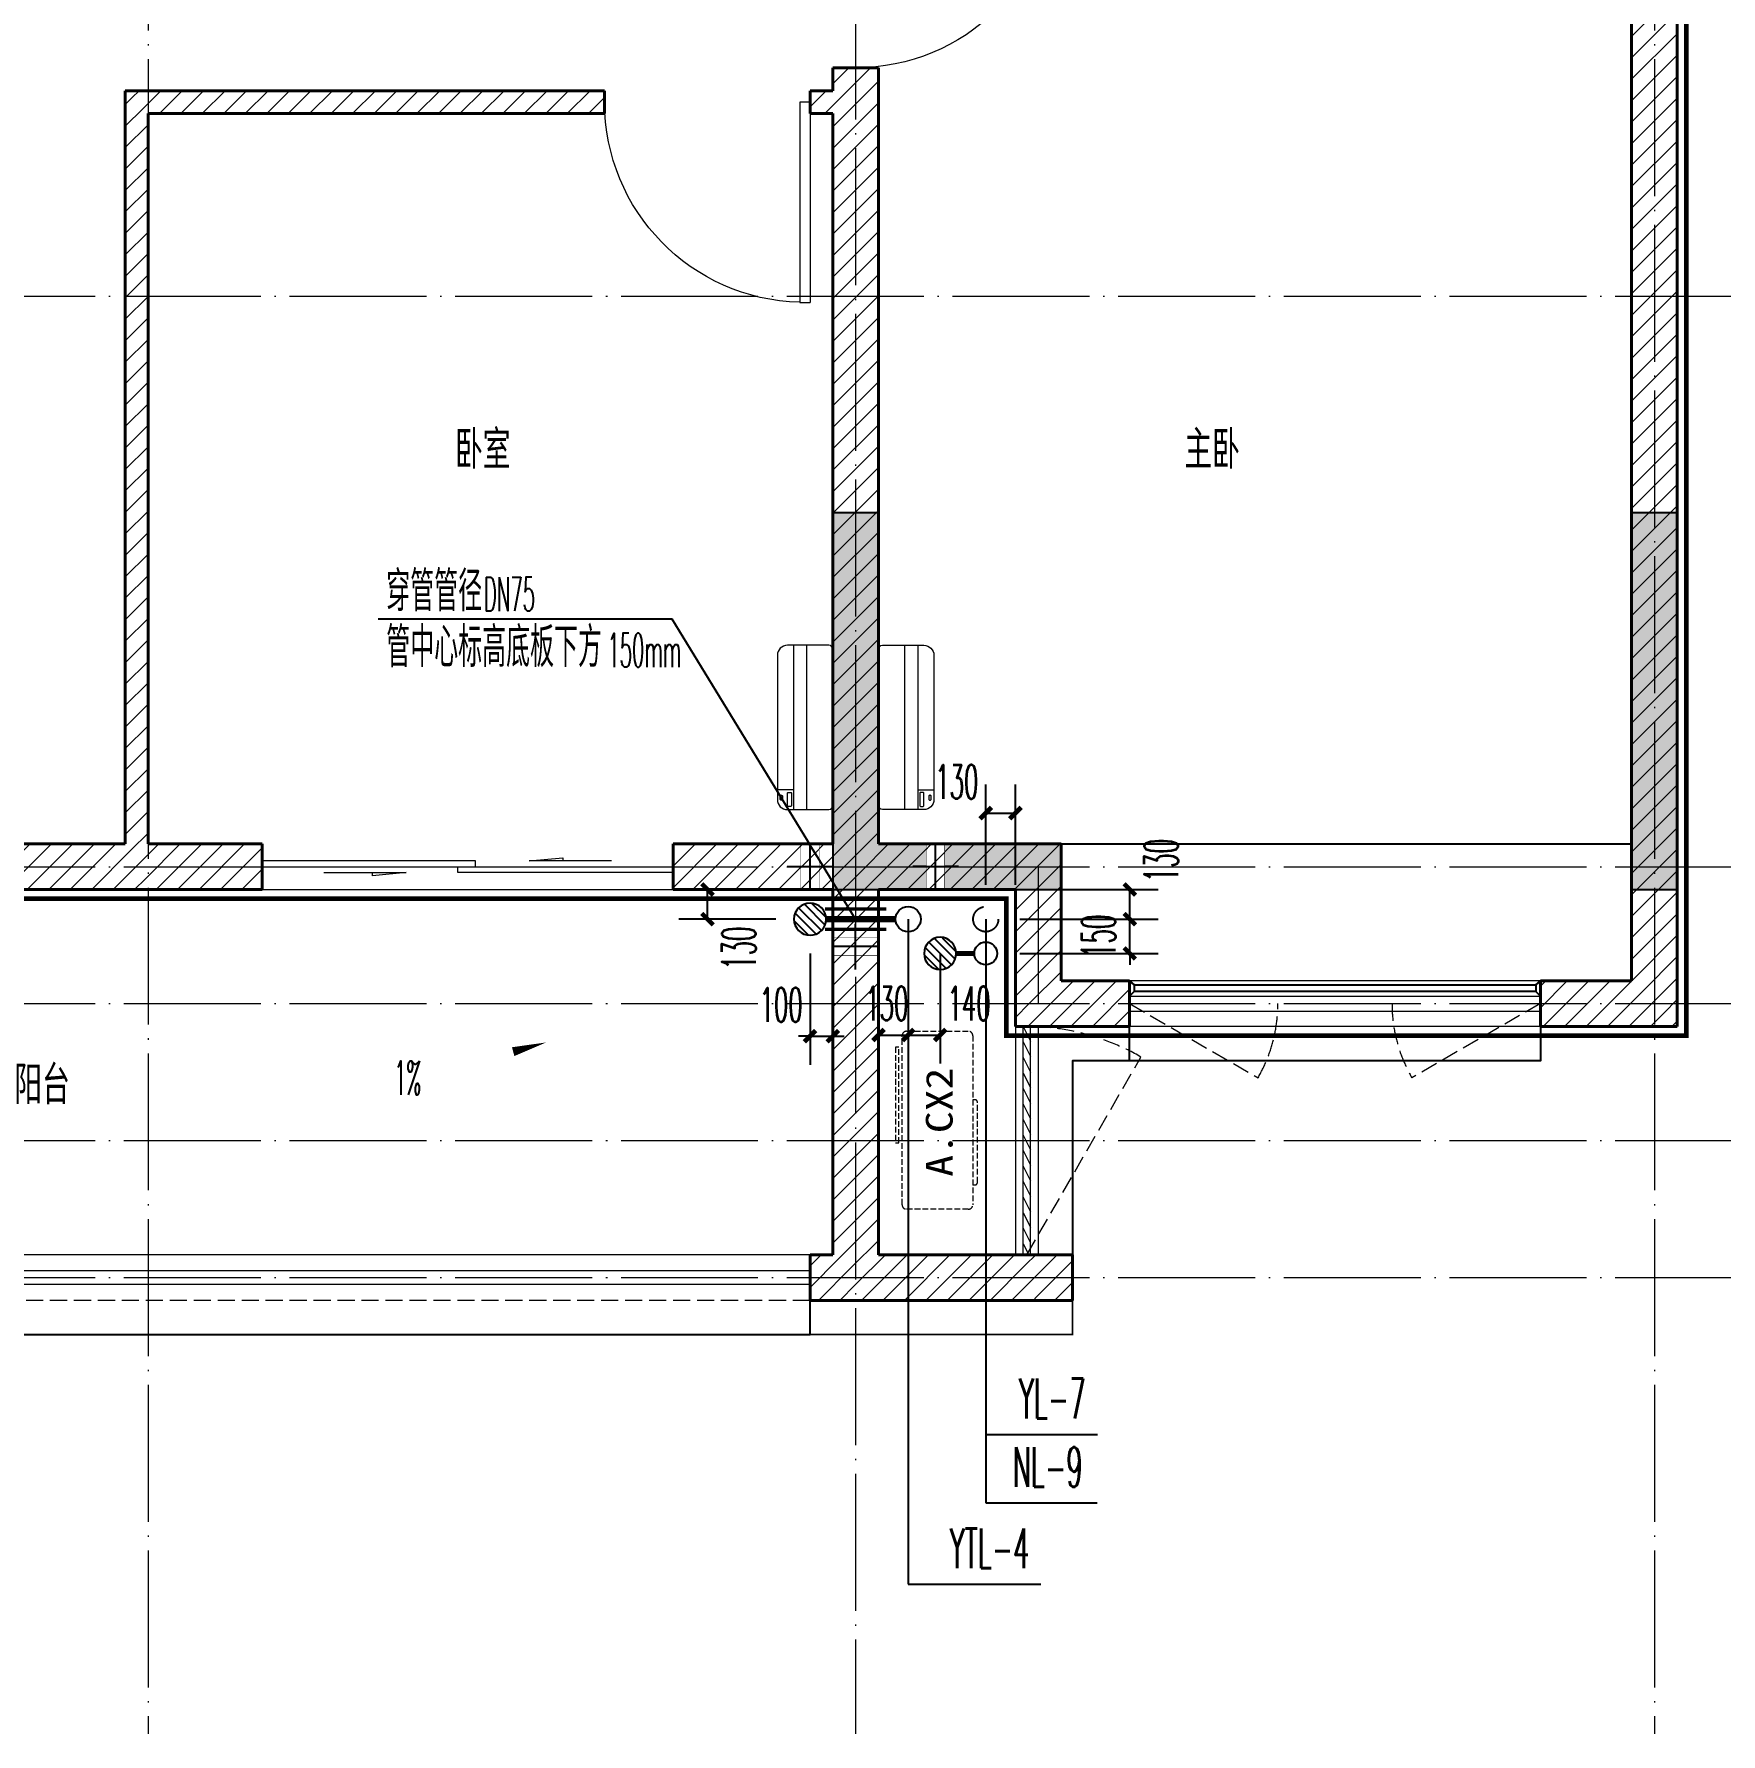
# Model space of a CAD drawing. Extents: x 27938 to 650306, y -92720 to 1524912.
# Drawn here: x 319817 to 327208, y 101806 to 109254 of the extents above; entities that cross this region are included whole.
import ezdxf

# ---------------------------------------------------------------- set-up
doc = ezdxf.new("R2010")
doc.units = 0
doc.header["$LTSCALE"] = 1000
doc.header["$MEASUREMENT"] = 0
doc.linetypes.add('DASH', pattern=[0.35, 0.25, -0.1])
doc.linetypes.add('DOTE', pattern=[2.42, 2, -0.2, 0.02, -0.2])
for name, color, linetype in [('3-栏杆1', 135, 'Continuous'), ('3.5方案汇报，与郭总、侯月琴确定户型_t8$0$2020.03.04 -1安徽标准化洋房户型(UA）_t8_t8$0$看线', 154, 'Continuous'), ('COLUMN', 9, 'Continuous'), ('DIM_凝结', 3, 'Continuous'), ('DIM_阳台', 132, 'Continuous'), ('DIM_雨水', 3, 'Continuous'), ('EQUIP_地漏', 7, 'Continuous'), ('PIPE-凝结', 150, 'N'), ('PIPE-阳台', 132, 'YT'), ('PUB_TEXT', 4, 'Continuous'), ('TWT_DIM', 3, 'Continuous'), ('VALVE_不分区给水', 7, 'Continuous'), ('VPIPE-凝结', 150, 'Continuous'), ('VPIPE-阳台', 132, 'YT'), ('VPIPE-雨水', 4, 'DASH'), ('机电标识类', 1, 'Continuous'), ('看线', 251, 'Continuous')]:
    doc.layers.add(name, color=color, linetype=linetype)
for name, color, linetype, lineweight in [('DOTE', 19, 'DOTE', 9), ('PUB_HATCH', 8, 'Continuous', 9), ('WALL', 9, 'Continuous', 40), ('WINDOW', 8, 'Continuous', 15), ('平面-排水沟', 86, 'Continuous', 15), ('平面-栏杆', 135, 'Continuous', 15), ('平面-看线', 45, 'Continuous', 15), ('平面-空调室内机', 176, 'Continuous', 9), ('平面-空调预留孔', 173, 'Continuous', 15), ('空调', 76, 'Continuous', 13)]:
    doc.layers.add(name, color=color, linetype=linetype, lineweight=lineweight)
doc.styles.add('_TCH_DIM', font='SIMPLEX.shx', dxfattribs={"width": 0.6, "oblique": 10, "bigfont": 'hztxt.shx'})
doc.styles.add('_TCH_DIM_T3', font='SIMPLEX.shx', dxfattribs={"width": 0.494118, "bigfont": 'GBCBIG.shx'})
doc.styles.add('_TWT_SERIAL', font='simplex.shx', dxfattribs={"width": 0.6, "oblique": 10, "height": 3, "bigfont": 'aadri.shx'})
doc.styles.get("Standard").update_dxf_attribs({"font": 'gbenor.shx', "bigfont": 'gbcbig.shx'})
doc.styles.add('黑体', font='simhei.ttf')
doc.linetypes.add('N', pattern='A,3,-0.2,["N",Standard,S=0.25,R=0,X=-0.1,Y=-0.115],-0.2', length=3.4)
doc.linetypes.add('YT', pattern='A,3,-0.2,["YT",Standard,S=0.25,R=0,X=-0.1,Y=-0.115],-0.35', length=3.55)
doc.dimstyles.new('_TWT_ARCH&&50', dxfattribs={"dimtxt": 148.75, "dimasz": 50, "dimexe": 125, "dimexo": 150, "dimgap": 63.125, "dimtad": 1, "dimdec": 0, "dimzin": 0, "dimdsep": 46, "dimtxsty": '_TCH_DIM_T3', "dimblk": 'ARCHTICK', "dimcen": 0.09, "dimclrt": 7, "dimazin": 2, "dimtfac": 1, "dimtdec": 0, "dimtix": 1, "dimtmove": 2, "dimatfit": 3, "dimfxl": 1, "dimtolj": 1, "dimtzin": 0, "dimarcsym": 0})
pattern_1 = [(45, (0, 47.75), (-47.022601, 47.022601), [])]

# ---------------------------------------------------------------- blocks, each defined once
blk = doc.blocks.new('FGDGDRGSDGDG')
at = {"layer": 'DOTE', "linetype": 'DOTE', "ltscale": 0.3}
for p, q in [((538382.5, 529998.5), (538382.5, 513948.5)), ((544982.5, 529998.5), (544982.5, 513948.5)), ((541482.5, 522348.5), (541482.5, 513948.5)), ((488182.5, 520248.5), (546982.5, 520248.5)), ((488182.5, 517748.5), (546982.5, 517748.5)), ((542282.5, 517748.5), (542282.5, 517148.5)), ((488182.5, 517148.5), (546982.5, 517148.5)), ((488182.5, 516548.5), (546982.5, 516548.5)), ((488182.5, 515948.5), (546982.5, 515948.5))]:
    blk.add_line(p, q, dxfattribs=at)
blk = doc.blocks.new('gdfgdgdgr')
at = {"layer": 'PUB_HATCH'}
for points in [[(529477.8, 521913.9), (528677.8, 521913.9), (528677.8, 523363.9), (528477.8, 523363.9), (528477.8, 521713.9), (529477.8, 521713.9)], [(532177.8, 521713.9), (532177.8, 523363.9), (531977.8, 523363.9), (531977.8, 521713.9)]]:
    blk.add_hatch(color=256, dxfattribs=at).paths.add_polyline_path(points)
at = {"layer": 'COLUMN', "color": 8}
for p, q in [((528677.8, 523363.9), (528477.8, 523363.9)), ((528477.8, 523363.9), (528477.8, 521713.9)), ((528677.8, 521913.9), (528677.8, 523363.9)), ((532177.8, 523363.9), (531977.8, 523363.9)), ((531977.8, 523363.9), (531977.8, 521713.9)), ((532177.8, 521713.9), (532177.8, 523363.9)), ((529477.8, 521913.9), (528677.8, 521913.9)), ((529477.8, 521713.9), (529477.8, 521913.9)), ((528477.8, 521713.9), (529477.8, 521713.9)), ((531977.8, 521713.9), (532177.8, 521713.9))]:
    blk.add_line(p, q, dxfattribs=at)
blk = doc.blocks.new('ferre')
at = {"layer": '平面-空调预留孔', "color": 0, "linetype": 'DASH', "ltscale": 0.1}
for p, q in [((93392.7, 115403.5), (93392.7, 115393.5)), ((93402.7, 115383.5), (93755.6, 115383.5)), ((93765.6, 115393.5), (93765.6, 115403.5))]:
    blk.add_line(p, q, dxfattribs=at)
blk.add_lwpolyline([(94045.9, 115403.5), (93305.9, 115403.5, -0.414214), (93285.9, 115423.5), (93285.9, 115693.5, -0.414214), (93305.9, 115713.5), (94045.9, 115713.5, -0.414214), (94065.9, 115693.5), (94065.9, 115423.5, -0.414214)], format="xyb", close=True, dxfattribs=at)
blk.add_lwpolyline([(93996.7, 115742.6), (93576.8, 115742.6), (93576.8, 115727.5), (93996.7, 115727.5)], close=True, dxfattribs=at)
for centre, start, end in [((93402.7, 115393.5), 180, 270), ((93755.6, 115393.5), 270, 0)]:
    blk.add_arc(centre, 10, start, end, dxfattribs=at)
at = {"layer": '平面-空调预留孔', "color": 0, "linetype": 'DASH', "ltscale": 0.1, "style": '黑体', "width": 1.2}
blk.add_text('A.CX2', height=117.05, dxfattribs=at).set_placement((93428.3, 115492.1))
blk = doc.blocks.new('fergve')
at = {"layer": '平面-空调预留孔', "color": 8, "linetype": 'DASH', "ltscale": 0.1}
blk.add_blockref('ferre', (25670, -60415.8), dxfattribs=at)
blk = doc.blocks.new('dongkong')
at = {"color": 0}
blk.add_wipeout([(-603756, 210771), (-603756, 210570.8), (-603836, 210570.8), (-603836, 210771)], dxfattribs=at)
at = {"layer": '机电标识类', "color": 0, "linetype": 'DASH', "ltscale": 400}
for p, q in [((-603796, 210771), (-603796, 210570.8)), ((-603896, 210670.7), (-603696, 210670.7))]:
    blk.add_line(p, q, dxfattribs=at)
at = {"layer": '空调', "color": 0, "linetype": 'DASH', "const_width": 2}
blk.add_lwpolyline([(-603756, 210771), (-603756, 210570.8), (-603836, 210570.8), (-603836, 210771)], close=True, dxfattribs=at)
blk = doc.blocks.new('A$C001338C2')
at = {"color": 0}
for p, q in [((845, 303.6), (55, 303.6)), ((109.1, 214.8), (109.1, 303.6)), ((0, 248.6), (0, 22)), ((900, 22), (900, 248.6)), ((22, 0), (878, 0))]:
    blk.add_line(p, q, dxfattribs=at)
at = {"color": 0, "lineweight": 5}
for p, q in [((900, 214.8), (0, 214.8)), ((900, 143.2), (0, 143.2))]:
    blk.add_line(p, q, dxfattribs=at)
at = {"color": 0}
for points in [[(73.1, 275), (56.8, 275, -0.414214), (51.3, 280.5), (51.3, 283.4, -0.414214), (56.8, 288.9), (73.1, 288.9, -0.414214), (78.6, 283.4), (78.6, 280.5, -0.414214)], [(89.2, 226.4), (22.2, 226.4, -0.414214), (16.7, 231.9), (16.7, 243.1, -0.414214), (22.2, 248.6), (89.2, 248.6, -0.414214), (94.7, 243.1), (94.7, 231.9, -0.414214)]]:
    blk.add_lwpolyline(points, format="xyb", close=True, dxfattribs=at)
for centre, radius, start, end in [((55, 248.6), 55, 90, 180), ((845, 248.6), 55, 360, 90), ((22, 22), 22, 180, 270), ((878, 22), 22, 270, 360)]:
    blk.add_arc(centre, radius, start, end, dxfattribs=at)
blk = doc.blocks.new('$VALVE$00000533')
at = {"ltscale": 0.5, "const_width": 25}
for points in [[(-225, 75), (225, 75)], [(-225, -75), (225, -75)]]:
    blk.add_lwpolyline(points, dxfattribs=at)
blk = doc.blocks.new('_ArchTick')
at = {"color": 0, "linetype": 'ByBlock', "const_width": 0.4}
blk.add_lwpolyline([(-0.5, -0.5), (0.5, 0.5)], dxfattribs=at)
blk = doc.blocks.new('*D409')
at = {"layer": 'Defpoints', "color": 0}
for p in [(322767.4, 105505.7), (323216.6, 105505.7), (323216.6, 105375.9)]:
    blk.add_point(p, dxfattribs=at)
at = {"layer": 'TWT_DIM', "color": 0, "lineweight": -2}
for p, q in [((323066.6, 105505.7), (322642.4, 105505.7)), ((322767.4, 105375.9), (322767.4, 105505.7)), ((323066.6, 105375.9), (322642.4, 105375.9))]:
    blk.add_line(p, q, dxfattribs=at)
at = {"layer": 'TWT_DIM', "color": 0, "lineweight": -2, "xscale": 50, "yscale": 50, "zscale": 50}
for p, rotation in [((322767.4, 105505.7), 90), ((322767.4, 105375.9), 270)]:
    blk.add_blockref('_ArchTick', p, dxfattribs=dict(at, rotation=rotation))
at = {"layer": 'TWT_DIM', "color": 7, "insert": (322904.9, 105249.2), "char_height": 148.75, "attachment_point": 5, "rotation": 90, "style": '_TCH_DIM_T3'}
blk.add_mtext('\\A1;130', dxfattribs=at)
blk = doc.blocks.new('*D410')
at = {"layer": 'Defpoints', "color": 0}
for p in [(323216.6, 105375.9), (323316.6, 105375.9), (323316.6, 104863.3)]:
    blk.add_point(p, dxfattribs=at)
at = {"layer": 'TWT_DIM', "color": 0, "lineweight": -2}
for p, q in [((323216.6, 105225.9), (323216.6, 104738.3)), ((323316.6, 105225.9), (323316.6, 104738.3)), ((323216.6, 104863.3), (323166.6, 104863.3)), ((323216.6, 104863.3), (323316.6, 104863.3)), ((323316.6, 104863.3), (323366.6, 104863.3))]:
    blk.add_line(p, q, dxfattribs=at)
at = {"layer": 'TWT_DIM', "color": 0, "lineweight": -2, "xscale": 50, "yscale": 50, "zscale": 50}
blk.add_blockref('_ArchTick', (323216.6, 104863.3), dxfattribs=at)
at = {"layer": 'TWT_DIM', "color": 0, "lineweight": -2, "xscale": 50, "yscale": 50, "zscale": 50, "rotation": 180}
blk.add_blockref('_ArchTick', (323316.6, 104863.3), dxfattribs=at)
at = {"layer": 'TWT_DIM', "color": 7, "insert": (323090, 105000.8), "char_height": 148.75, "attachment_point": 5, "style": '_TCH_DIM_T3'}
blk.add_mtext('\\A1;100', dxfattribs=at)
blk = doc.blocks.new('*D411')
at = {"layer": 'Defpoints', "color": 0}
for p in [(323646.6, 105375.9), (323786.6, 105375.9), (323786.6, 104868.4)]:
    blk.add_point(p, dxfattribs=at)
at = {"layer": 'TWT_DIM', "color": 0, "lineweight": -2}
for p, q in [((323646.6, 105225.9), (323646.6, 104743.4)), ((323786.6, 105225.9), (323786.6, 104743.4)), ((323646.6, 104868.4), (323786.6, 104868.4))]:
    blk.add_line(p, q, dxfattribs=at)
at = {"layer": 'TWT_DIM', "color": 0, "lineweight": -2, "xscale": 50, "yscale": 50, "zscale": 50, "rotation": 180}
blk.add_blockref('_ArchTick', (323646.6, 104868.4), dxfattribs=at)
at = {"layer": 'TWT_DIM', "color": 0, "lineweight": -2, "xscale": 50, "yscale": 50, "zscale": 50}
blk.add_blockref('_ArchTick', (323786.6, 104868.4), dxfattribs=at)
at = {"layer": 'TWT_DIM', "color": 7, "insert": (323913.2, 105005.9), "char_height": 148.75, "attachment_point": 5, "style": '_TCH_DIM_T3'}
blk.add_mtext('\\A1;140', dxfattribs=at)
blk = doc.blocks.new('*D412')
at = {"layer": 'Defpoints', "color": 0}
for p in [(323516.6, 105375.9), (323646.6, 105375.9), (323646.6, 104868.4)]:
    blk.add_point(p, dxfattribs=at)
at = {"layer": 'TWT_DIM', "color": 0, "lineweight": -2}
for p, q in [((323516.6, 105225.9), (323516.6, 104743.4)), ((323646.6, 105225.9), (323646.6, 104743.4)), ((323516.6, 104868.4), (323646.6, 104868.4))]:
    blk.add_line(p, q, dxfattribs=at)
at = {"layer": 'TWT_DIM', "color": 0, "lineweight": -2, "xscale": 50, "yscale": 50, "zscale": 50, "rotation": 180}
blk.add_blockref('_ArchTick', (323516.6, 104868.4), dxfattribs=at)
at = {"layer": 'TWT_DIM', "color": 0, "lineweight": -2, "xscale": 50, "yscale": 50, "zscale": 50}
blk.add_blockref('_ArchTick', (323646.6, 104868.4), dxfattribs=at)
at = {"layer": 'TWT_DIM', "color": 7, "insert": (323553.2, 105005.9), "char_height": 148.75, "attachment_point": 5, "style": '_TCH_DIM_T3'}
blk.add_mtext('\\A1;130', dxfattribs=at)
blk = doc.blocks.new('*D413')
at = {"layer": 'Defpoints', "color": 0}
for p in [(324116.6, 105840.6), (323986.6, 105375.9), (324116.6, 105375.9)]:
    blk.add_point(p, dxfattribs=at)
at = {"layer": 'TWT_DIM', "color": 0, "lineweight": -2}
for p, q in [((323986.6, 105525.9), (323986.6, 105965.6)), ((324116.6, 105525.9), (324116.6, 105965.6)), ((323986.6, 105840.6), (324116.6, 105840.6))]:
    blk.add_line(p, q, dxfattribs=at)
at = {"layer": 'TWT_DIM', "color": 0, "lineweight": -2, "xscale": 50, "yscale": 50, "zscale": 50, "rotation": 180}
blk.add_blockref('_ArchTick', (323986.6, 105840.6), dxfattribs=at)
at = {"layer": 'TWT_DIM', "color": 0, "lineweight": -2, "xscale": 50, "yscale": 50, "zscale": 50}
blk.add_blockref('_ArchTick', (324116.6, 105840.6), dxfattribs=at)
at = {"layer": 'TWT_DIM', "color": 7, "insert": (323860, 105978.1), "char_height": 148.75, "attachment_point": 5, "style": '_TCH_DIM_T3'}
blk.add_mtext('\\A1;130', dxfattribs=at)
blk = doc.blocks.new('*D414')
at = {"layer": 'Defpoints', "color": 0}
for p in [(323986.6, 105375.9), (324617.5, 105375.9), (323986.6, 105225.9)]:
    blk.add_point(p, dxfattribs=at)
at = {"layer": 'TWT_DIM', "color": 0, "lineweight": -2}
for p, q in [((324617.5, 105375.9), (324617.5, 105425.9)), ((324136.6, 105375.9), (324742.5, 105375.9)), ((324617.5, 105225.9), (324617.5, 105375.9)), ((324136.6, 105225.9), (324742.5, 105225.9)), ((324617.5, 105225.9), (324617.5, 105175.9))]:
    blk.add_line(p, q, dxfattribs=at)
at = {"layer": 'TWT_DIM', "color": 0, "lineweight": -2, "xscale": 50, "yscale": 50, "zscale": 50}
for p, rotation in [((324617.5, 105375.9), 270), ((324617.5, 105225.9), 90)]:
    blk.add_blockref('_ArchTick', p, dxfattribs=dict(at, rotation=rotation))
at = {"layer": 'TWT_DIM', "color": 7, "insert": (324480, 105300.9), "char_height": 148.75, "attachment_point": 5, "rotation": 90, "style": '_TCH_DIM_T3'}
blk.add_mtext('\\A1;150', dxfattribs=at)
blk = doc.blocks.new('*D415')
at = {"layer": 'Defpoints', "color": 0}
for p in [(323986.6, 105505.9), (324617.5, 105505.9), (323986.6, 105375.9)]:
    blk.add_point(p, dxfattribs=at)
at = {"layer": 'TWT_DIM', "color": 0, "lineweight": -2}
for p, q in [((324136.6, 105505.9), (324742.5, 105505.9)), ((324617.5, 105375.9), (324617.5, 105505.9)), ((324136.6, 105375.9), (324742.5, 105375.9))]:
    blk.add_line(p, q, dxfattribs=at)
at = {"layer": 'TWT_DIM', "color": 0, "lineweight": -2, "xscale": 50, "yscale": 50, "zscale": 50}
for p, rotation in [((324617.5, 105505.9), 90), ((324617.5, 105375.9), 270)]:
    blk.add_blockref('_ArchTick', p, dxfattribs=dict(at, rotation=rotation))
at = {"layer": 'TWT_DIM', "color": 7, "insert": (324755, 105632.5), "char_height": 148.75, "attachment_point": 5, "rotation": 90, "style": '_TCH_DIM_T3'}
blk.add_mtext('\\A1;130', dxfattribs=at)
blk = doc.blocks.new('$TwtSys$00000141')
for p, q in [((-141, 12), (-15, 138)), ((-141, 12), (-15, 138)), ((-131, -53), (53, 131)), ((-131, -53), (53, 131)), ((-100, -100), (100, 100)), ((-100, -100), (100, 100)), ((-49, -131), (131, 49)), ((-49, -131), (131, 49)), ((17, -138), (138, -17)), ((17, -138), (138, -17))]:
    blk.add_line(p, q)
blk.add_circle((0, 0), 141)
blk.add_circle((0, 0), 141)
blk = doc.blocks.new('$WINLIB2D$00000001')
at = {"color": 0}
for points in [[(-0.5, 0.5), (-0.5, -0.5)], [(-0.5, 0.5), (0.5, 0.5)], [(0.5, -0.5), (0.5, 0.5)], [(0.5, 0.1667), (-0.5, 0.1667)], [(0.5, -0.1667), (-0.5, -0.1667)], [(-0.5, -0.5), (0.5, -0.5)]]:
    blk.add_lwpolyline(points, dxfattribs=at)
blk = doc.blocks.new('$DorLib2D$00000131')
at = {"color": 0, "linetype": 'Continuous'}
for p, q in [((0.15, 0.125), (0.2319, 0.1973)), ((0.2319, 0.1973), (0.2319, 0.125)), ((-0.5, 0.125), (-0.5, 0)), ((0.0192, 0.125), (-0.5, 0.125)), ((0.0192, 0), (0.0192, 0.125)), ((0.35, 0.125), (0.15, 0.125)), ((-0.5, 0), (0.0192, 0)), ((-0.024, 0), (0.5, 0)), ((-0.024, -0.125), (-0.024, 0)), ((0.5, 0), (0.5, -0.125)), ((-0.35, -0.125), (-0.15, -0.125)), ((-0.2319, -0.1973), (-0.2319, -0.125)), ((-0.15, -0.125), (-0.2319, -0.1973)), ((0.5, -0.125), (-0.024, -0.125))]:
    blk.add_line(p, q, dxfattribs=at)
blk = doc.blocks.new('$DorLib2D$00000001')
for p, q in [((0.45, 0.975), (0.5, 0.975)), ((0.45, 0), (0.45, 0.975)), ((0.5, 0), (0.5, 0.975)), ((0.5, 0), (0.45, 0))]:
    blk.add_line(p, q)
at = {"lineweight": 13}
blk.add_arc((0.475, 0), 0.975, 91.46928, 180, dxfattribs=at)
blk = doc.blocks.new('$WINLIB2D$00000039')
at = {"color": 0}
for points in [[(-0.5, 0.5), (-0.5, -0.5)], [(0.5, 0.5), (-0.5, 0.5)], [(0.5, -0.5), (0.5, 0.5)], [(-0.5, 0.1667), (0.5, 0.1667)], [(-0.3839, -0.1667), (-0.448, 0.1667)], [(-0.3159, -0.1667), (-0.38, 0.1667)], [(-0.2479, -0.1667), (-0.312, 0.1667)], [(-0.1799, -0.1667), (-0.244, 0.1667)], [(-0.1119, -0.1667), (-0.176, 0.1667)], [(-0.0439, -0.1667), (-0.108, 0.1667)], [(0.0241, -0.1667), (-0.04, 0.1667)], [(0.0921, -0.1667), (0.028, 0.1667)], [(0.16, -0.1667), (0.0959, 0.1667)], [(0.228, -0.1667), (0.1639, 0.1667)], [(0.296, -0.1667), (0.2319, 0.1667)], [(0.364, -0.1667), (0.2999, 0.1667)], [(0.432, -0.1667), (0.3679, 0.1667)], [(0.5, -0.1667), (0.4359, 0.1667)], [(-0.4519, -0.1667), (-0.5, 0.0836)], [(-0.5, -0.1667), (0.5, -0.1667)], [(0.5, -0.5), (-0.5, -0.5)]]:
    blk.add_lwpolyline(points, dxfattribs=at)

msp = doc.modelspace()

# ---------------------------------------------------------------- hatches: boundary and pattern name
at = {"layer": 'PUB_HATCH'}
h = msp.add_hatch(dxfattribs=at)
h.set_pattern_fill('普通砖', color=256, scale=50, style=0)
h.set_pattern_definition(pattern_1)
h.paths.add_polyline_path([(326883.2, 110205.9), (326816.6, 110105.9), (326816.6, 105105.9), (327016.6, 104905.9), (327016.6, 110205.9)])
h = msp.add_hatch(dxfattribs=at)
h.set_pattern_fill('普通砖', color=256, scale=50, style=0)
h.set_pattern_definition(pattern_1)
h.paths.add_polyline_path([(323516.6, 108905.9), (323516.6, 109105.9), (323316.6, 109105.9), (323316.6, 109005.9), (323383.2, 108939.2)])
h = msp.add_hatch(dxfattribs=at)
h.set_pattern_fill('普通砖', color=256, scale=50, style=0)
h.set_pattern_definition(pattern_1)
h.paths.add_polyline_path([(320316.6, 108905.9), (322316.6, 108905.9), (322316.6, 109005.9), (320216.6, 109005.9)])
h = msp.add_hatch(dxfattribs=at)
h.set_pattern_fill('普通砖', color=256, scale=50, style=0)
h.set_pattern_definition(pattern_1)
h.paths.add_polyline_path([(320316.6, 108905.9), (320216.6, 109005.9), (320216.6, 105705.9), (320283.2, 105639.2), (320316.6, 105705.9)])
h = msp.add_hatch(dxfattribs=at)
h.set_pattern_fill('普通砖', color=256, scale=50, style=0)
h.set_pattern_definition(pattern_1)
h.paths.add_polyline_path([(323316.6, 109005.9), (323216.6, 109005.9), (323216.6, 108905.9), (323316.6, 108905.9), (323383.2, 108939.2)])
h = msp.add_hatch(dxfattribs=at)
h.set_pattern_fill('普通砖', color=256, scale=50, style=0)
h.set_pattern_definition(pattern_1)
h.paths.add_polyline_path([(320216.6, 105705.9), (319716.6, 105705.9), (319716.6, 105505.9), (320316.6, 105505.9), (320283.2, 105639.2)])
h = msp.add_hatch(dxfattribs=at)
h.set_pattern_fill('普通砖', color=256, scale=50, style=0)
h.set_pattern_definition(pattern_1)
h.paths.add_polyline_path([(320316.6, 105505.9), (320816.6, 105505.9), (320816.6, 105705.9), (320316.6, 105705.9), (320283.2, 105639.2)])
h = msp.add_hatch(dxfattribs=at)
h.set_pattern_fill('普通砖', color=256, scale=50, style=0)
h.set_pattern_definition(pattern_1)
h.paths.add_polyline_path([(324316.6, 105705.9), (324116.6, 105505.9), (324116.6, 105005.9), (324216.6, 105005.9), (324316.6, 105105.9)])
h = msp.add_hatch(dxfattribs=at)
h.set_pattern_fill('普通砖', color=256, scale=50, style=0)
h.set_pattern_definition(pattern_1)
h.paths.add_polyline_path([(324216.6, 104905.9), (324616.6, 104905.9), (324616.6, 105105.9), (324316.6, 105105.9), (324216.6, 105005.9)])
h = msp.add_hatch(dxfattribs=at)
h.set_pattern_fill('普通砖', color=256, scale=50, style=0)
h.set_pattern_definition(pattern_1)
h.paths.add_polyline_path([(326816.6, 105105.9), (326416.6, 105105.9), (326416.6, 104905.9), (327016.6, 104905.9)])
h = msp.add_hatch(dxfattribs=at)
h.set_pattern_fill('普通砖', color=256, scale=50, style=0)
h.set_pattern_definition(pattern_1)
h.paths.add_polyline_path([(324116.6, 105005.9), (324116.6, 104905.9), (324216.6, 104905.9), (324216.6, 105005.9)])
h = msp.add_hatch(dxfattribs=at)
h.set_pattern_fill('普通砖', color=256, scale=50, style=0)
h.set_pattern_definition(pattern_1)
h.paths.add_polyline_path([(323216.6, 103705.9), (323416.6, 103705.9), (323416.6, 103839.2), (323316.6, 103905.9), (323216.6, 103905.9)])
h = msp.add_hatch(dxfattribs=at)
h.set_pattern_fill('普通砖', color=256, scale=50, style=0)
h.set_pattern_definition(pattern_1)
h.paths.add_polyline_path([(323416.6, 103839.2), (323416.6, 103705.9), (324216.6, 103705.9), (324183.2, 103839.2), (324116.6, 103905.9), (323516.6, 103905.9)])
h = msp.add_hatch(dxfattribs=at)
h.set_pattern_fill('普通砖', color=256, scale=50, style=0)
h.set_pattern_definition(pattern_1)
h.paths.add_polyline_path([(324216.6, 103905.9), (324116.6, 103905.9), (324183.2, 103839.2)])
h = msp.add_hatch(dxfattribs=at)
h.set_pattern_fill('普通砖', color=256, scale=50, style=0)
h.set_pattern_definition(pattern_1)
h.paths.add_polyline_path([(324183.2, 103839.2), (324216.6, 103705.9), (324366.6, 103705.9), (324366.6, 103905.9), (324216.6, 103905.9)])

# ---------------------------------------------------------------- linework, layer by layer
at = {"color": 8, "const_width": 8}
msp.add_lwpolyline([(324366.6, 103705.9), (324366.6, 103555.9), (323216.6, 103555.9), (323216.6, 103705.9)], dxfattribs=at)
at = {"layer": '3-栏杆1', "color": 8}
for p, q in [((324636.8, 105088.1), (324616.6, 105105.9)), ((324616.6, 105105.9), (324636.8, 105088.1)), ((326396.3, 105088.1), (326416.6, 105105.9)), ((326416.6, 105105.9), (326396.3, 105088.1)), ((324636.8, 105058.8), (324616.6, 105038.9)), ((324616.6, 105038.9), (324636.8, 105058.8)), ((324636.8, 105088.1), (324636.8, 105058.8)), ((324636.8, 105088), (326396.3, 105088)), ((326396.3, 105058.8), (324636.8, 105058.7)), ((326396.3, 105088.1), (326396.3, 105058.8)), ((326416.6, 105038.9), (326396.3, 105058.8))]:
    msp.add_line(p, q, dxfattribs=at)
at = {"layer": '3.5方案汇报，与郭总、侯月琴确定户型_t8$0$2020.03.04 -1安徽标准化洋房户型(UA）_t8_t8$0$看线', "color": 8, "ltscale": 10}
msp.add_line((324316.6, 105705.9), (326816.6, 105705.9), dxfattribs=at)
at = {"layer": 'DIM_凝结'}
for p, q in [((322612.1, 106690.3), (321325, 106690.3)), ((323986.6, 105225.9), (323986.6, 102818.1)), ((323986.6, 102818.1), (324475, 102818.1))]:
    msp.add_line(p, q, dxfattribs=at)
at = {"layer": 'DIM_阳台'}
for p, q in [((323646.6, 105375.9), (323646.6, 102461.9)), ((323646.6, 102461.9), (324228.6, 102461.9))]:
    msp.add_line(p, q, dxfattribs=at)
at = {"layer": 'DIM_雨水'}
for p, q in [((323986.6, 105375.9), (323986.6, 103118.7)), ((323986.6, 103118.7), (324475.7, 103118.7))]:
    msp.add_line(p, q, dxfattribs=at)
at = {"layer": 'PIPE-凝结', "ltscale": 0.5, "const_width": 22.5}
msp.add_lwpolyline([(323936.6, 105225.9), (323857.1, 105225.9)], dxfattribs=at)
at = {"layer": 'VPIPE-凝结'}
msp.add_circle((323986.6, 105225.9), 50, dxfattribs=at)
at = {"layer": 'VPIPE-阳台'}
msp.add_circle((323646.6, 105375.9), 55, dxfattribs=at)
at = {"layer": 'VPIPE-雨水'}
msp.add_circle((323986.6, 105375.9), 55, dxfattribs=at)
at = {"layer": 'WALL', "color": 8}
for p, q in [((327016.6, 110205.9), (327016.6, 104905.9)), ((326816.6, 110105.9), (326816.6, 105105.9)), ((323516.6, 109105.9), (323316.6, 109105.9)), ((323316.6, 109105.9), (323316.6, 109005.9)), ((323516.6, 108905.9), (323516.6, 109105.9)), ((322316.6, 109005.9), (320216.6, 109005.9)), ((320216.6, 109005.9), (320216.6, 105705.9)), ((322316.6, 108905.9), (322316.6, 109005.9)), ((323316.6, 109005.9), (323216.6, 109005.9)), ((323216.6, 109005.9), (323216.6, 108905.9)), ((320316.6, 108905.9), (322316.6, 108905.9)), ((320316.6, 108905.9), (320316.6, 105705.9)), ((323216.6, 108905.9), (323316.6, 108905.9)), ((323516.6, 108905.9), (323516.6, 105705.9)), ((320216.6, 105705.9), (319716.6, 105705.9)), ((320816.6, 105705.9), (320316.6, 105705.9)), ((320816.6, 105505.9), (320816.6, 105705.9)), ((322616.6, 105705.9), (322616.6, 105505.9)), ((324316.6, 105705.9), (324316.6, 105105.9)), ((319716.6, 105505.9), (320316.6, 105505.9)), ((320316.6, 105505.9), (320816.6, 105505.9)), ((324116.6, 105505.9), (324116.6, 105005.9)), ((324616.6, 105105.9), (324316.6, 105105.9)), ((324616.6, 104905.9), (324616.6, 105105.9)), ((326816.6, 105105.9), (326416.6, 105105.9)), ((326416.6, 105105.9), (326416.6, 104905.9)), ((324116.6, 105005.9), (324116.6, 104905.9)), ((324116.6, 104905.9), (324216.6, 104905.9)), ((324216.6, 104905.9), (324616.6, 104905.9)), ((326416.6, 104905.9), (327016.6, 104905.9)), ((323216.6, 103905.9), (323316.6, 103905.9)), ((323216.6, 103905.9), (323216.6, 103705.9)), ((323516.6, 103905.9), (324116.6, 103905.9)), ((324116.6, 103905.9), (324216.6, 103905.9)), ((324216.6, 103905.9), (324366.6, 103905.9)), ((324366.6, 103905.9), (324366.6, 103705.9)), ((323216.6, 103705.9), (323416.6, 103705.9)), ((323416.6, 103705.9), (324216.6, 103705.9)), ((324216.6, 103705.9), (324366.6, 103705.9))]:
    msp.add_line(p, q, dxfattribs=at)
at = {"layer": 'WINDOW', "color": 8}
msp.add_line((320816.6, 105505.9), (322616.6, 105505.9), dxfattribs=at)
at = {"layer": 'WINDOW', "color": 8, "linetype": 'DASH', "ltscale": 0.3}
for points in [[(324616.6, 105005.9), (325179.7, 104681.2, 0.131485), (325266.6, 105005.9)], [(324616.6, 105005.9), (325179.7, 104681.2, 0.131485), (325266.6, 105005.9)], [(326416.6, 105005.9), (325853.4, 104681.2, -0.131485), (325766.6, 105005.9)], [(326416.6, 105005.9), (325853.4, 104681.2, -0.131485), (325766.6, 105005.9)], [(324166.6, 103905.9), (324666.6, 104771.9, 0.131652), (324166.6, 104905.9)], [(324166.6, 103905.9), (324666.6, 104771.9, 0.131652), (324166.6, 104905.9)]]:
    msp.add_lwpolyline(points, format="xyb", dxfattribs=at)
at = {"layer": '平面-排水沟', "color": 8}
msp.add_lwpolyline([(321570.3, 104698.8, 0, 0, 0), (322060.4, 104835.9, 0, 40, 0), (321916, 104795.5, 0, 0, 0)], format="xyseb", dxfattribs=at)
at = {"layer": '平面-栏杆', "color": 8}
for p, q in [((323216.6, 103835.9), (317316.6, 103835.9)), ((323216.6, 103775.9), (317316.6, 103775.9))]:
    msp.add_line(p, q, dxfattribs=at)
at = {"layer": '平面-看线', "color": 8}
msp.add_line((323216.6, 103905.9), (317316.6, 103905.9), dxfattribs=at)
at = {"layer": '平面-看线', "color": 8, "linetype": 'DASH', "ltscale": 0.3}
msp.add_line((323216.6, 103705.9), (317316.6, 103705.9), dxfattribs=at)
at = {"layer": '看线', "color": 8, "ltscale": 0.5}
for points in [[(326416.6, 104905.9), (326416.6, 104755.9), (324366.6, 104755.9), (324366.6, 103905.9)], [(326416.6, 104905.9), (326416.6, 104755.9), (324616.6, 104755.9), (324616.6, 104905.9)], [(317316.6, 103555.9), (323216.6, 103555.9)]]:
    msp.add_lwpolyline(points, dxfattribs=at)

# ---------------------------------------------------------------- block references
msp.add_blockref('FGDGDRGSDGDG', (-218065.9, -412142.6))
at = {"color": 8}
msp.add_blockref('gdfgdgdgr', (-205160.8, -416208), dxfattribs=at)
at = {"layer": 'EQUIP_地漏', "xscale": 0.5, "yscale": -0.5, "zscale": 0.5}
msp.add_blockref('$TwtSys$00000141', (323786.6, 105225.9), dxfattribs=at)
at = {"layer": 'WINDOW', "color": 8}
for name, p, xscale, yscale, zscale, rotation in [('$DorLib2D$00000001', (323416.6, 109555.9), -900, 900, -900, 270), ('$DorLib2D$00000001', (322766.6, 108955.9), -900, 900, -900, 179.9999999875247), ('$WINLIB2D$00000039', (324166.6, 104405.9), -1000, 100, -1000, 270)]:
    msp.add_blockref(name, p, dxfattribs=dict(at, xscale=xscale, yscale=yscale, zscale=zscale, rotation=rotation))
for name, p, xscale, yscale, zscale in [('$DorLib2D$00000131', (321716.6, 105605.9), 1800, 200, 1800), ('$WINLIB2D$00000001', (325516.6, 105005.9), -1800, -200, -1800)]:
    msp.add_blockref(name, p, dxfattribs=dict(at, xscale=xscale, yscale=yscale, zscale=zscale))
at = {"layer": '平面-空调预留孔', "color": 8, "yscale": 0.800000000046565, "zscale": 0.800000000046565}
for p, xscale, rotation in [((323316.5, 105855.9), 0.800000000046565, 90.00000023343016), ((323516.7, 105855.9), -0.800000000046565, 269.9999997665698)]:
    msp.add_blockref('A$C001338C2', p, dxfattribs=dict(at, xscale=xscale, rotation=rotation))
at = {"layer": '平面-空调预留孔', "color": 8, "rotation": 90.00000000000001}
msp.add_blockref('fergve', (378917.7, -14850.9), dxfattribs=at)

# ---------------------------------------------------------------- texts
at = {"layer": 'DIM_凝结', "color": 7}
for s, height, style, width, p in [('穿管管径', 175, '_TCH_DIM', 0.6, (321360, 106725.3)), ('DN75', 148.75, '_TCH_DIM', 0.423529, (321787.2, 106725.3)), ('管中心标高底板下方', 175, '_TCH_DIM', 0.6, (321360, 106480.3)), ('150mm', 148.75, '_TCH_DIM', 0.423529, (322328.8, 106480.3)), ('NL-9', 175, '_TWT_SERIAL', 0.48, (324105.5, 102888.1))]:
    msp.add_text(s, height=height, dxfattribs=dict(at, style=style, width=width)).set_placement(p)
at = {"layer": 'DIM_阳台', "color": 7, "style": '_TWT_SERIAL', "width": 0.48}
msp.add_text('YTL-4', height=175, dxfattribs=at).set_placement((323829.6, 102531.9))
at = {"layer": 'DIM_雨水', "color": 7, "style": '_TWT_SERIAL', "width": 0.48}
msp.add_text('YL-7', height=175, dxfattribs=at).set_placement((324132.7, 103188.7))
at = {"layer": 'PUB_TEXT', "color": 8}
for s, p in [('卧室', (321661.2, 107348.3)), ('主卧', (324856.6, 107348.3)), ('阳台', (319730.6, 104565.1))]:
    msp.add_text(s, height=168.79, dxfattribs=at).set_placement(p)
at = {"layer": '平面-排水沟', "color": 8, "style": '_TCH_DIM', "width": 0.423529}
msp.add_text('1%', height=148.75, dxfattribs=at).set_placement((321394.4, 104606.8))

# ---------------------------------------------------------------- dimensions: what is measured, and where the dimension line sits
at = {"layer": 'TWT_DIM'}
for base, p1, p2, angle, picture, middle in [((324617.5, 105505.9), (323986.6, 105375.9), (323986.6, 105505.9), 90, '*D415', (324755, 105632.5)), ((323786.6, 104868.4), (323646.6, 105375.9), (323786.6, 105375.9), 0, '*D411', (323913.2, 105005.9))]:
    dim = msp.add_linear_dim(base=base, p1=p1, p2=p2, angle=angle, dimstyle='_TWT_ARCH&&50', dxfattribs=at)
    dim.commit()
    dim.dimension.update_dxf_attribs({"geometry": picture, "text_midpoint": middle, "dimtype": 129})
dim = msp.add_aligned_dim(p1=(323986.6, 105225.9), p2=(323986.6, 105375.9), distance=-630.9, dimstyle='_TWT_ARCH&&50', dxfattribs=at)
dim.commit()
dim.dimension.update_dxf_attribs({"geometry": '*D414', "text_midpoint": (324480, 105300.9)})

# ---------------------------------------------------------------- next in the draw order: block references
at = {"layer": '平面-空调室内机', "color": 8, "ltscale": 0.3, "xscale": -1}
for p, rotation in [((927012.6, 316276.7), 180), ((112745.9, 709051.9), 270)]:
    msp.add_blockref('dongkong', p, dxfattribs=dict(at, rotation=rotation))
at = {"layer": '平面-空调室内机', "color": 8, "ltscale": 0.3, "rotation": 180}
msp.add_blockref('dongkong', (-280029.4, 316276.7), dxfattribs=at)

# ---------------------------------------------------------------- next in the draw order: linework, layer by layer
at = {"layer": 'PIPE-阳台', "ltscale": 0.5, "const_width": 27.5}
msp.add_lwpolyline([(323591.6, 105375.9), (323287.1, 105375.9)], dxfattribs=at)
at = {"layer": 'WALL', "color": 8}
msp.add_line((323516.6, 105505.9), (323516.6, 103905.9), dxfattribs=at)

# ---------------------------------------------------------------- next in the draw order: block references
at = {"layer": 'EQUIP_地漏', "xscale": 0.5, "yscale": -0.5, "zscale": 0.5}
msp.add_blockref('$TwtSys$00000141', (323216.6, 105375.9), dxfattribs=at)
at = {"layer": 'VALVE_不分区给水', "xscale": 0.6, "yscale": -0.6, "zscale": 0.6}
msp.add_blockref('$VALVE$00000533', (323416.6, 105375.9), dxfattribs=at)
at = {"layer": '平面-空调室内机', "color": 8, "ltscale": 0.3, "xscale": -1, "rotation": 180}
for p in [(927012.6, 316276.7), (927562.7, 316276.7)]:
    msp.add_blockref('dongkong', p, dxfattribs=at)

# ---------------------------------------------------------------- next in the draw order: dimensions: what is measured, and where the dimension line sits
at = {"layer": 'TWT_DIM'}
for base, p1, p2, picture, middle in [((323316.6, 104863.3), (323216.6, 105375.9), (323316.6, 105375.9), '*D410', (323090, 105000.8)), ((323646.6, 104868.4), (323516.6, 105375.9), (323646.6, 105375.9), '*D412', (323553.2, 105005.9))]:
    dim = msp.add_linear_dim(base=base, p1=p1, p2=p2, angle=0, dimstyle='_TWT_ARCH&&50', dxfattribs=at)
    dim.commit()
    dim.dimension.update_dxf_attribs({"geometry": picture, "text_midpoint": middle, "dimtype": 129})

# ---------------------------------------------------------------- next in the draw order: hatches: boundary and pattern name
at = {"layer": 'PUB_HATCH'}
h = msp.add_hatch(dxfattribs=at)
h.set_pattern_fill('普通砖', color=256, scale=50, style=0)
h.set_pattern_definition(pattern_1)
h.paths.add_polyline_path([(323383.2, 108939.2), (323316.6, 108905.9), (323316.6, 105705.9), (323416.6, 105605.9), (323516.6, 105705.9), (323516.6, 108905.9)])
h = msp.add_hatch(dxfattribs=at)
h.set_pattern_fill('普通砖', color=256, scale=50, style=0)
h.set_pattern_definition(pattern_1)
h.paths.add_polyline_path([(323316.6, 105705.9), (322616.6, 105705.9), (322616.6, 105505.9), (323316.6, 105505.9), (323416.6, 105605.9)])
h = msp.add_hatch(dxfattribs=at)
h.set_pattern_fill('普通砖', color=256, scale=50, style=0)
h.set_pattern_definition(pattern_1)
h.paths.add_polyline_path([(323416.6, 105605.9), (323516.6, 105505.9), (324116.6, 105505.9), (324316.6, 105705.9), (323516.6, 105705.9)])
h = msp.add_hatch(dxfattribs=at)
h.set_pattern_fill('普通砖', color=256, scale=50, style=0)
h.set_pattern_definition(pattern_1)
h.paths.add_polyline_path([(323416.6, 105605.9), (323316.6, 105505.9), (323316.6, 103905.9), (323416.6, 103839.2), (323516.6, 103905.9), (323516.6, 105505.9)])

# ---------------------------------------------------------------- next in the draw order: linework, layer by layer
at = {"color": 8, "linetype": 'DASH', "ltscale": 0.8, "const_width": 20}
msp.add_lwpolyline([(317256.5, 114145.9), (320456.4, 114145.8), (320456.4, 113145.9), (321976.4, 113145.9), (321976.2, 114146.2), (325256.4, 114145.8), (325256.4, 113145.9), (327056.5, 113145.9), (327056.4, 104865.9), (324076.4, 104865.9), (324076.4, 105465.9), (316556.5, 105465.9)], dxfattribs=at)
at = {"layer": 'DIM_凝结'}
msp.add_line((323416.6, 105375.9), (322612.1, 106690.3), dxfattribs=at)
at = {"layer": 'WALL', "color": 8}
for p, q in [((323316.6, 108905.9), (323316.6, 105705.9)), ((323316.6, 105705.9), (322616.6, 105705.9)), ((323516.6, 105705.9), (324316.6, 105705.9)), ((322616.6, 105505.9), (323316.6, 105505.9)), ((323316.6, 105505.9), (323316.6, 103905.9)), ((323516.6, 105505.9), (324116.6, 105505.9))]:
    msp.add_line(p, q, dxfattribs=at)

# ---------------------------------------------------------------- next in the draw order: dimensions: what is measured, and where the dimension line sits
at = {"layer": 'TWT_DIM'}
for base, p1, p2, angle, picture, middle in [((324116.6, 105840.6), (323986.6, 105375.9), (324116.6, 105375.9), 0, '*D413', (323860, 105978.1)), ((322767.4, 105505.7), (323216.6, 105375.9), (323216.6, 105505.7), 90, '*D409', (322904.9, 105249.2))]:
    dim = msp.add_linear_dim(base=base, p1=p1, p2=p2, angle=angle, dimstyle='_TWT_ARCH&&50', dxfattribs=at)
    dim.commit()
    dim.dimension.update_dxf_attribs({"geometry": picture, "text_midpoint": middle, "dimtype": 129})

doc.saveas('drawing.dxf')
